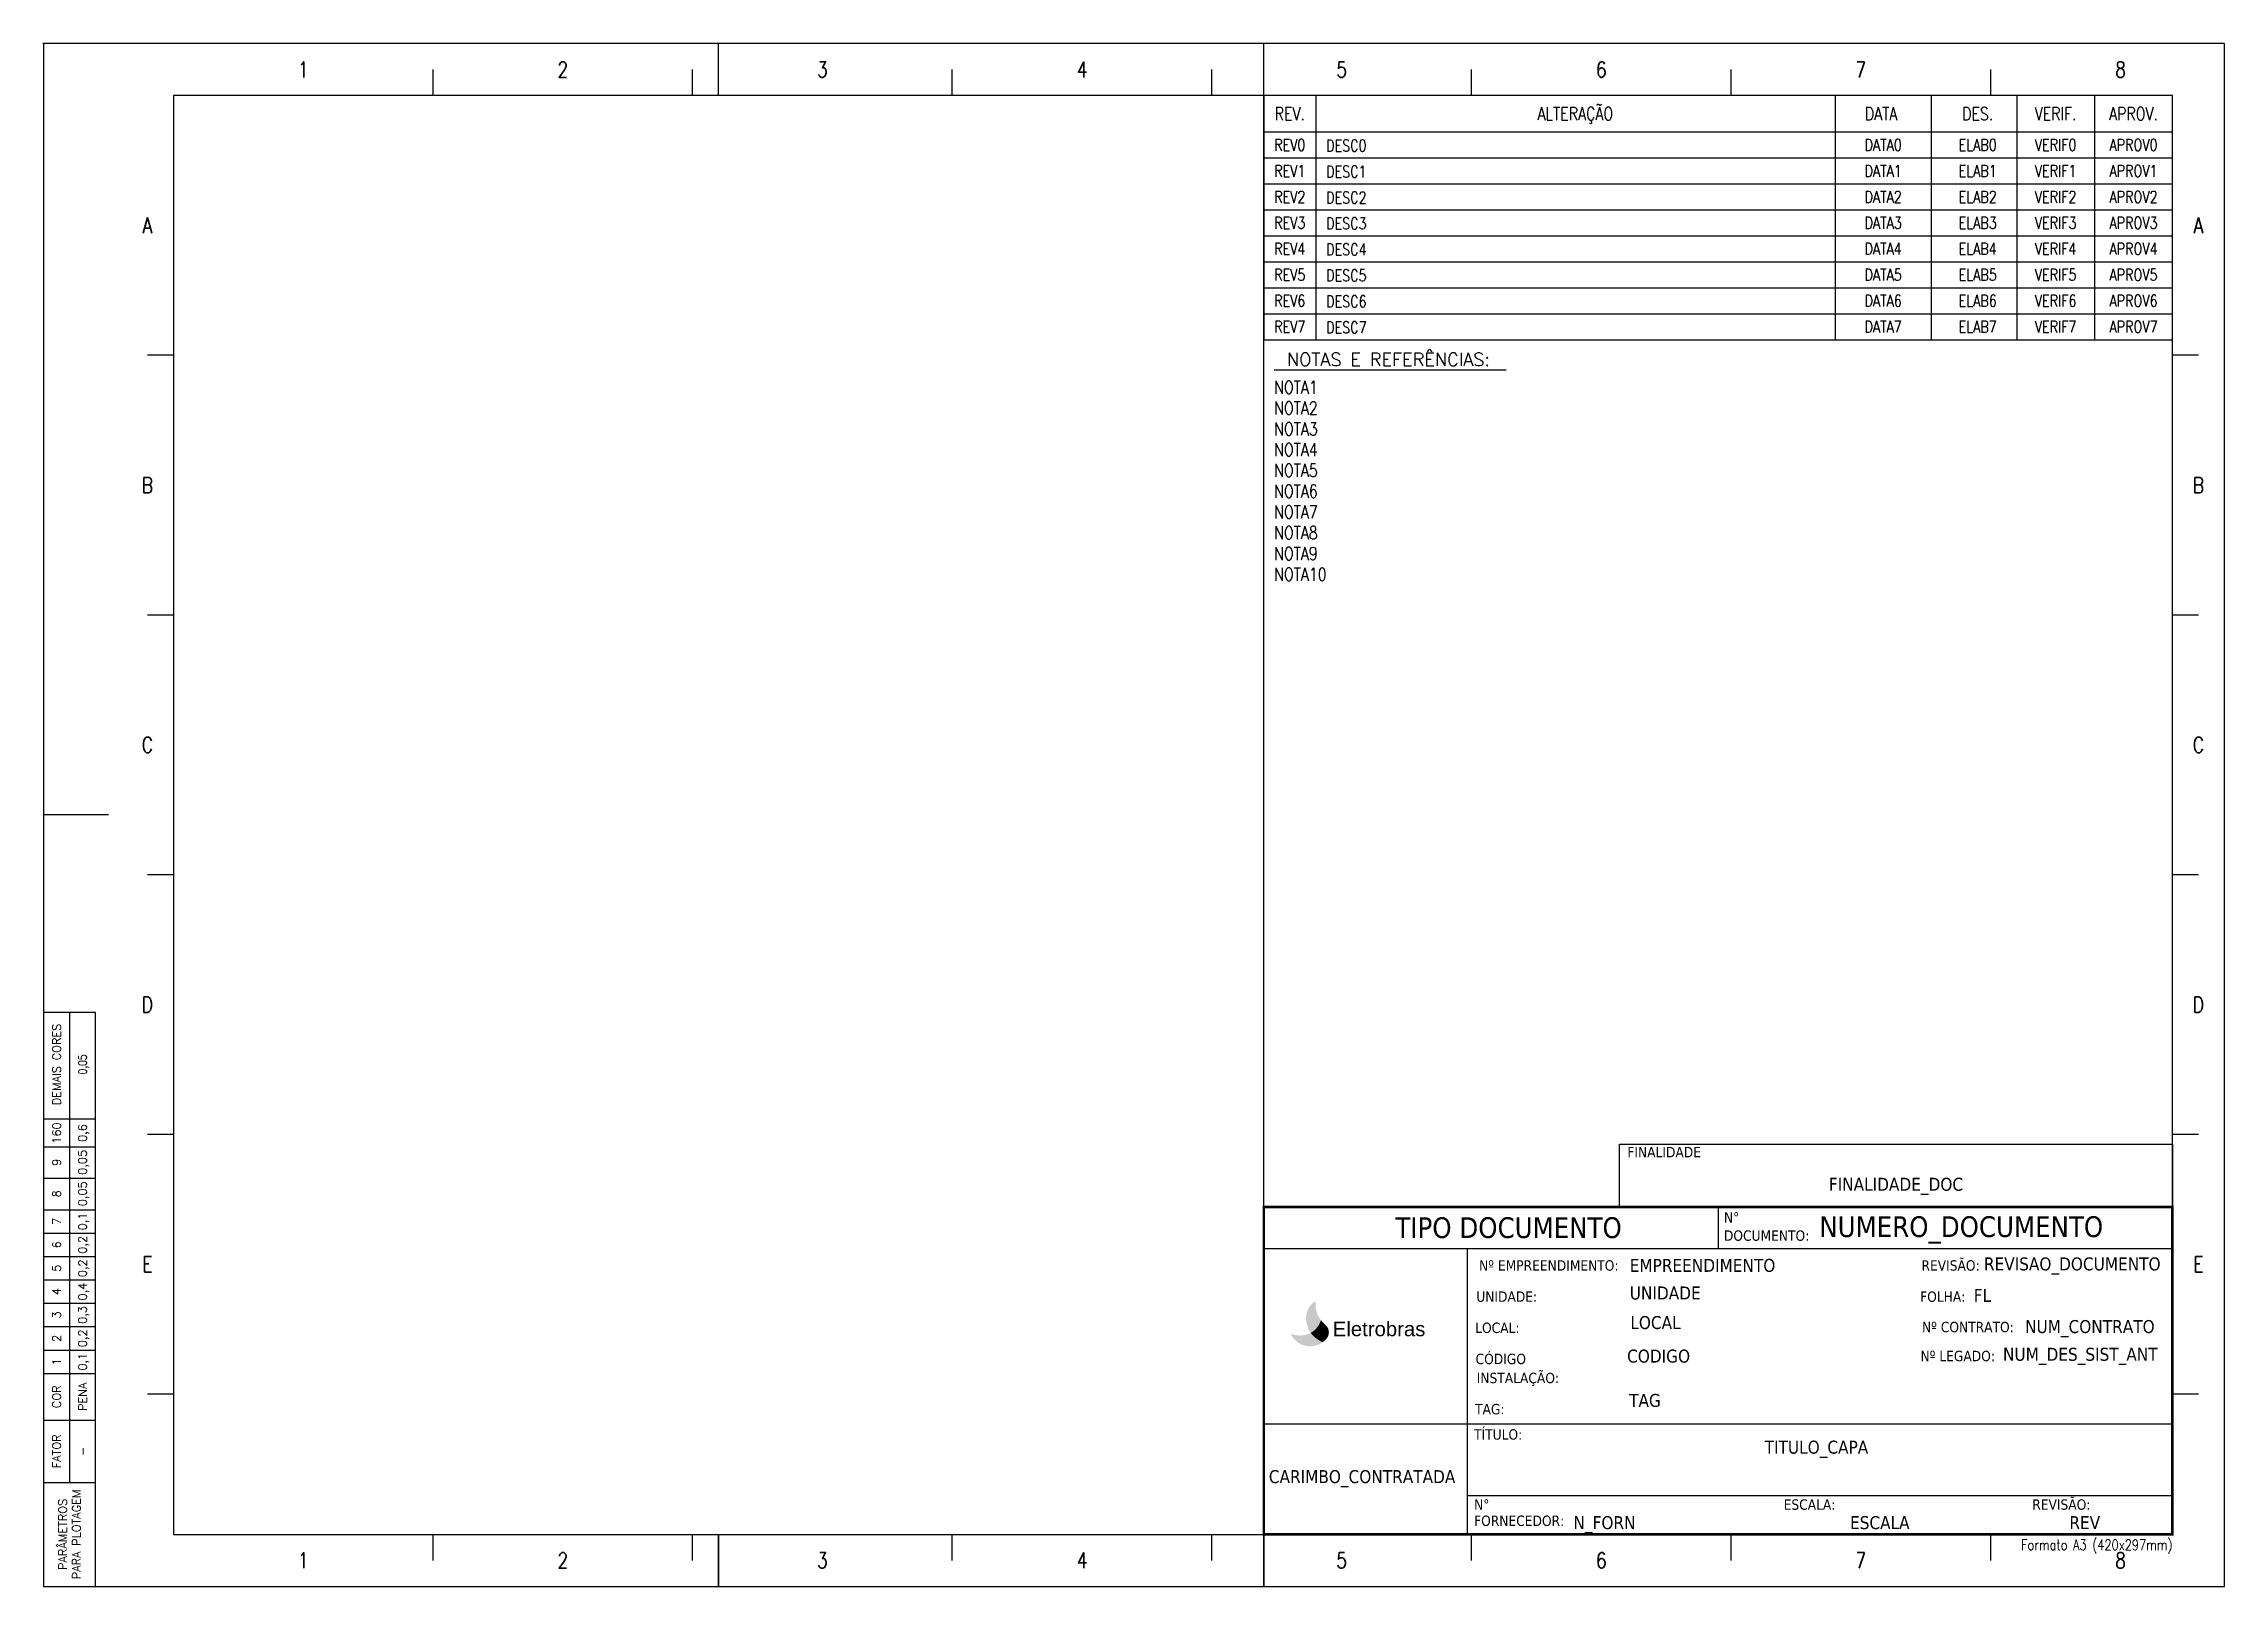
# Model space of a CAD drawing. Header units: millimetres. Extents: x 0 to 420, y 0 to 297.
import ezdxf
from ezdxf.enums import TextEntityAlignment as Align

# ---------------------------------------------------------------- set-up
doc = ezdxf.new("R2010")
doc.units = ezdxf.units.MM
doc.layers.add('1', color=7, linetype='Continuous')
doc.styles.add('ROMANS', font='romans.shx', dxfattribs={"width": 0.8})
doc.styles.add('style2', font='tahoma.ttf')
doc.styles.add('swis721ltexbt', font='swissel.ttf')

msp = doc.modelspace()

# ---------------------------------------------------------------- hatches: boundary and pattern name
at = {"layer": '1'}
h = msp.add_hatch(color=52, dxfattribs=at)
h.dxf.hatch_style = 1
h.set_gradient(color1=(255, 255, 255), color2=(219, 219, 0), tint=1, name='CURVED')
h.paths.add_polyline_path([(244.99, 54.04), (245, 54.93, 0.237484), (243.18, 52.14, 0.183964), (244.04, 48.81, 0.197762), (246.01, 51.26, -0.006766), (245.85, 51.46, -0.170447)])
at = {"layer": '1', "true_color": 0x00a800}
h = msp.add_hatch(color=94, dxfattribs=at)
h.dxf.hatch_style = 1
h.paths.add_polyline_path([(246.93, 50.28, -0.035029), (246.01, 51.26, -0.197762), (244.04, 48.81, 0.104838), (245.52, 47.44), (246.3, 46.98, 0.064242), (247.09, 47.7, 0.402472)])
at = {"layer": '1'}
h = msp.add_hatch(color=256, dxfattribs=at)
h.dxf.hatch_style = 1
h.set_gradient(color1=(4, 109, 154), color2=(106, 208, 251), rotation=100, one_color=1, tint=0.7, name='INVHEMISPHERICAL')
h.paths.add_polyline_path([(245.52, 47.44, -0.104838), (244.04, 48.81, -0.177344), (241.24, 48.37), (240.19, 48.58, 0.325148), (244.44, 46.26, 0.120761), (246.3, 46.98)])

# ---------------------------------------------------------------- linework, layer by layer
for p, q in [((420, 297), (0, 297)), ((0, 297), (0, 0)), ((0, 297), (0, 0)), ((420, 297), (0, 297)), ((420, 0), (420, 297)), ((420, 0), (420, 297)), ((0, 0), (420, 0)), ((0, 0), (420, 0))]:
    msp.add_line(p, q)
at = {"color": 8}
for p, q in [((130, 287), (130, 297)), ((235, 287), (235, 297)), ((75, 287), (75, 292)), ((125, 287), (125, 292)), ((175, 287), (175, 292)), ((225, 287), (225, 292)), ((275, 287), (275, 292)), ((325, 287), (325, 292)), ((375, 287), (375, 292)), ((25, 237), (20, 237)), ((415, 237), (410, 237)), ((25, 187), (20, 187)), ((415, 187), (410, 187)), ((12.5, 148.5), (0, 148.5)), ((25, 137), (20, 137)), ((415, 137), (410, 137)), ((10, 110.5), (0, 110.5)), ((0, 110.5), (0, 0)), ((5, 110.5), (5, 20)), ((10, 0), (10, 110.5)), ((0, 90.01), (10, 90.01)), ((0, 84.62), (10, 84.62)), ((25, 87), (20, 87)), ((415, 87), (410, 87)), ((0, 78.56), (10, 78.56)), ((0, 72.5), (10, 72.5)), ((0, 68), (10, 68)), ((0, 63.5), (10, 63.5)), ((0, 59), (10, 59)), ((0, 54.5), (10, 54.5)), ((0, 50), (10, 50)), ((0, 45.5), (10, 45.5)), ((0, 41), (10, 41)), ((25, 37), (20, 37)), ((415, 37), (410, 37)), ((0, 32), (10, 32)), ((0, 20), (10, 20)), ((75, 5), (75, 10)), ((125, 5), (125, 10)), ((130, 0), (130, 10)), ((130, 10), (130, 0)), ((175, 5), (175, 10)), ((225, 5), (225, 10)), ((235, 0), (235, 10)), ((235, 10), (235, 0)), ((275, 5), (275, 10)), ((325, 5), (325, 10)), ((375, 5), (375, 10)), ((0, 0), (10, 0))]:
    msp.add_line(p, q, dxfattribs=at)
at = {"color": 5}
for p, q in [((410, 287), (25, 287)), ((25, 287), (25, 10)), ((410, 10), (410, 287)), ((25, 10), (410, 10))]:
    msp.add_line(p, q, dxfattribs=at)
at = {"color": 8}
msp.add_point((0, 297), dxfattribs=at)
at = {"layer": '1', "color": 5}
for p, q in [((235, 10), (235, 287)), ((236.99, 234.19), (281.66, 234.19))]:
    msp.add_line(p, q, dxfattribs=at)
at = {"layer": '1', "color": 4}
for p, q in [((235, 287), (235, 240)), ((245, 287), (245, 240)), ((345.07, 287), (345.07, 240)), ((363.5, 287), (363.5, 240)), ((380, 287), (380, 240)), ((395, 287), (395, 240))]:
    msp.add_line(p, q, dxfattribs=at)
at = {"layer": '1', "color": 7}
for p, q in [((235, 280), (410, 280)), ((235, 275), (410, 275)), ((235, 270), (410, 270)), ((235, 265), (410, 265)), ((235, 260), (410, 260)), ((235, 255), (410, 255)), ((235, 250), (410, 250)), ((235, 245), (410, 245)), ((235, 240), (410, 240))]:
    msp.add_line(p, q, dxfattribs=at)
at = {"layer": '1'}
for p, q in [((322.5, 73.03), (322.5, 65.03)), ((235, 65.03), (410, 65.03)), ((274.25, 31.25), (274.25, 65.03)), ((410, 31.25), (235, 31.25)), ((274.25, 17.5), (274.25, 31.25)), ((274.25, 10), (274.25, 17.5)), ((274.25, 17.5), (410, 17.5))]:
    msp.add_line(p, q, dxfattribs=at)
at = {"layer": '1', "color": 7}
msp.add_lwpolyline([(303.51, 85.12), (410, 85.12), (410, 73.03), (303.51, 73.03)], close=True, dxfattribs=at)
at = {"layer": '1', "color": 5, "const_width": 0.5}
msp.add_lwpolyline([(235, 73.03), (410, 73.03), (410, 10), (235, 10)], close=True, dxfattribs=at)

# ---------------------------------------------------------------- texts
at = {"color": 8, "style": 'ROMANS', "width": 0.8}
for s, p in [('1', (50, 292)), ('2', (100, 292)), ('3', (150, 292)), ('4', (200, 292)), ('5', (250, 292)), ('6', (300, 292)), ('7', (350, 292)), ('8', (400, 292)), ('A', (20, 262)), ('A', (415, 262)), ('B', (20, 212)), ('B', (415, 212)), ('C', (20, 162)), ('C', (415, 162)), ('D', (20, 112)), ('D', (415, 112)), ('E', (20, 62)), ('E', (415, 62)), ('1', (50, 5)), ('2', (100, 5)), ('3', (150, 5)), ('4', (200, 5)), ('5', (250, 5)), ('6', (300, 5)), ('7', (350, 5)), ('8', (400, 5))]:
    msp.add_text(s, height=3, dxfattribs=at).set_placement(p, align=Align.MIDDLE)
at = {"color": 8, "style": 'ROMANS'}
for s, p in [('DEMAIS CORES', (2.5, 100.47)), ('160', (2.5, 87.28)), ('0,6', (7.5, 87.28)), ('9', (2.5, 81.63)), ('0,05', (7.5, 81.63)), ('8', (2.5, 75.57)), ('0,05', (7.5, 75.57)), ('7', (2.5, 70.25)), ('0,1', (7.5, 70.25)), ('0,2', (7.5, 65.75)), ('6', (2.5, 65.75)), ('5', (2.5, 61.25)), ('0,2', (7.5, 61.25)), ('4', (2.5, 56.75)), ('0,4', (7.5, 56.75)), ('3', (2.5, 52.25)), ('0,3', (7.5, 52.25)), ('2', (2.5, 47.75)), ('0,2', (7.5, 47.75)), ('1', (2.5, 43.25)), ('0,1', (7.5, 43.25)), ('COR', (2.5, 36.5)), ('PENA', (7.5, 36.5)), ('FATOR', (2.5, 26)), ('-', (7.5, 26)), ('PARA PLOTAGEM', (6.33, 10)), ('PARÂMETROS', (3.67, 10))]:
    msp.add_text(s, height=1.6, rotation=90, dxfattribs=at).set_placement(p, align=Align.MIDDLE_CENTER)
at = {"color": 8, "style": 'ROMANS', "width": 0.8}
msp.add_text('0,05', height=1.6, rotation=90, dxfattribs=at).set_placement((7.5, 100.48), align=Align.MIDDLE_CENTER)
msp.add_text('Formato A3 (420x297mm)', height=2, dxfattribs=at).set_placement((410, 8), align=Align.MIDDLE_RIGHT)
at = {"layer": '1', "color": 4, "style": 'ROMANS', "width": 0.8}
for s, p in [('REV.', (240, 283.5)), ('ALTERAÇÃO', (295, 283.5)), ('DATA', (353.88, 283.5)), ('DES.', (372.5, 283.5)), ('VERIF.', (387.5, 283.5)), ('APROV.', (402.5, 283.5))]:
    msp.add_text(s, height=2.5, dxfattribs=at).set_placement(p, align=Align.MIDDLE)
at = {"layer": '1', "color": 4, "style": 'ROMANS'}
msp.add_text('NOTAS E REFERÊNCIAS:', height=2.5, dxfattribs=at).set_placement((259.01, 236.55), align=Align.MIDDLE)
at = {"layer": '1', "color": 156, "true_color": 0x004b87, "style": 'style2'}
msp.add_text('FINALIDADE', height=2, dxfattribs=at).set_placement((305.01, 84.6), align=Align.TOP_LEFT)
for s, p in [('N°', (323.62, 70.03)), ('DOCUMENTO:', (323.62, 66.53)), ('TÍTULO:', (275.5, 28.25)), ('REVISÃO:', (383, 14.75)), ('N°', (275.5, 14.75)), ('FORNECEDOR:', (275.5, 11.63)), ('ESCALA:', (335.12, 14.75))]:
    msp.add_text(s, height=2, dxfattribs=at).set_placement(p)
at = {"layer": '1', "style": 'style2'}
msp.add_text('TIPO DOCUMENTO', height=4, dxfattribs=at).set_placement((282.14, 69.06), align=Align.MIDDLE_CENTER)
at = {"layer": '1', "color": 156, "true_color": 0x004b87, "style": 'style2'}
for s, p in [('REVISÃO:', (367.26, 61.78)), ('Nº EMPREENDIMENTO:', (289.89, 61.78)), ('UNIDADE:', (281.78, 55.78)), ('FOLHA:', (365.76, 55.78)), ('LOCAL:', (279.98, 49.78)), ('Nº CONTRATO:', (370.6, 49.93)), ('CÓDIGO', (280.64, 43.78)), ('Nº LEGADO:', (368.64, 44.35)), ('INSTALAÇÃO:', (283.94, 40.12)), ('TAG:', (278.53, 34.12))]:
    msp.add_text(s, height=2, dxfattribs=at).set_placement(p, align=Align.MIDDLE_CENTER)
at = {"layer": '1', "color": 102, "style": 'swis721ltexbt'}
msp.add_text('Eletrobras', height=2.8, dxfattribs=at).set_placement((248.29, 48.16))
at = {"layer": '1', "color": 4, "style": 'ROMANS', "width": 0.8}
for tag, p in [('REV0', (240, 277.5)), ('DATA0', (354.28, 277.5)), ('ELAB0', (372.5, 277.5)), ('VERIF0', (387.5, 277.5)), ('APROV0', (402.5, 277.5)), ('REV1', (240, 272.5)), ('DATA1', (354.28, 272.5)), ('ELAB1', (372.5, 272.5)), ('VERIF1', (387.5, 272.5)), ('APROV1', (402.5, 272.5)), ('REV2', (240, 267.5)), ('DATA2', (354.28, 267.5)), ('ELAB2', (372.5, 267.5)), ('VERIF2', (387.5, 267.5)), ('APROV2', (402.5, 267.5)), ('REV3', (240, 262.5)), ('DATA3', (354.28, 262.5)), ('ELAB3', (372.5, 262.5)), ('VERIF3', (387.5, 262.5)), ('APROV3', (402.5, 262.5)), ('REV4', (240, 257.5)), ('DATA4', (354.28, 257.5)), ('ELAB4', (372.5, 257.5)), ('VERIF4', (387.5, 257.5)), ('APROV4', (402.5, 257.5)), ('REV5', (240, 252.5)), ('DATA5', (354.28, 252.5)), ('ELAB5', (372.5, 252.5)), ('VERIF5', (387.5, 252.5)), ('APROV5', (402.5, 252.5)), ('REV6', (240, 247.5)), ('DATA6', (354.28, 247.5)), ('ELAB6', (372.5, 247.5)), ('VERIF6', (387.5, 247.5)), ('APROV6', (402.5, 247.5)), ('REV7', (240, 242.5)), ('DATA7', (354.28, 242.5)), ('ELAB7', (372.5, 242.5)), ('VERIF7', (387.5, 242.5)), ('APROV7', (402.5, 242.5))]:
    msp.add_attdef(tag, text='', height=2.25, dxfattribs=at).set_placement(p, align=Align.MIDDLE)
for tag, p, height in [('DESC0', (247, 276.25), 2.25), ('DESC1', (247, 271.25), 2.25), ('DESC2', (247, 266.25), 2.25), ('DESC3', (247, 261.25), 2.25), ('DESC4', (247, 256.25), 2.25), ('DESC5', (247, 251.25), 2.25), ('DESC6', (247, 246.25), 2.25), ('DESC7', (247, 241.25), 2.25), ('NOTA1', (236.99, 229.58), 2.5), ('NOTA2', (236.99, 225.58), 2.5), ('NOTA3', (236.99, 221.58), 2.5), ('NOTA4', (236.99, 217.58), 2.5), ('NOTA5', (236.99, 213.58), 2.5), ('NOTA6', (236.99, 209.59), 2.5), ('NOTA7', (236.99, 205.59), 2.5), ('NOTA8', (236.99, 201.59), 2.5), ('NOTA9', (236.99, 197.59), 2.5), ('NOTA10', (236.99, 193.59), 2.5)]:
    msp.add_attdef(tag, p, '', height=height, dxfattribs=at)
at = {"layer": '1', "style": 'style2'}
for tag, p in [('FINALIDADE_DOC', (356.75, 77.41)), ('TITULO_CAPA', (341.44, 26.8))]:
    msp.add_attdef(tag, text='', height=2.5, dxfattribs=at).set_placement(p, align=Align.MIDDLE_CENTER)
for tag, p, s, height in [('NUMERO_DOCUMENTO', (341.99, 67.25), '', 4), ('EMPREENDIMENTO', (305.47, 60.55), '', 2.5), ('REVISAO_DOCUMENTO', (373.68, 60.83), '', 2.5), ('UNIDADE', (305.48, 55.23), '', 2.5), ('FL', (371.72, 54.75), '', 2.5), ('LOCAL', (305.59, 49.54), '', 2.5), ('NUM_CONTRATO', (381.61, 48.77), '', 2.5), ('CODIGO', (304.97, 43.08), '', 2.5), ('NUM_DES_SIST_ANT', (377.36, 43.43), '', 2.5), ('TAG', (305.36, 34.55), '', 2.5), ('N_FORN', (294.64, 11.02), '', 2.5), ('ESCALA', (347.9, 11.02), 'S/E', 2.5), ('REV', (390.14, 11.02), '', 2.5)]:
    msp.add_attdef(tag, p, s, height=height, dxfattribs=at)
at = {"layer": '1', "color": 102, "style": 'style2'}
msp.add_attdef('CARIMBO_CONTRATADA', (235.97, 19.88), '', height=2.5, dxfattribs=at)
at = {"layer": '1', "color": 7, "lineweight": -3, "style": 'ROMANS'}
msp.add_attdef('TOT', text='', height=0.001, dxfattribs=at).set_placement((420, 0), align=Align.BOTTOM_RIGHT)

doc.saveas('drawing.dxf')
